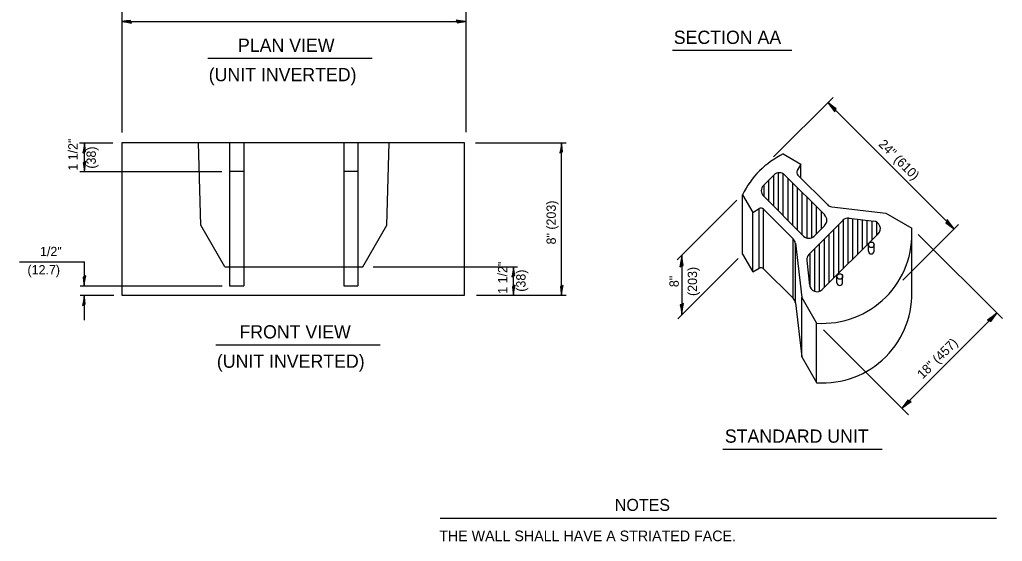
# Model space of a CAD drawing. Extents: x -313 to 1047, y -988 to -455.
# Drawn here: x 10.5 to 207.3, y -710.7 to -606.1 of the extents above; entities that cross this region are included whole.
import ezdxf

# ---------------------------------------------------------------- set-up
doc = ezdxf.new("R2010")
doc.units = 0
for name, color, linetype in [('Design_EX_Roadway Dimensions', 7, 'Continuous'), ('Design_EX_Roadway Notes', 7, 'Continuous'), ('Sheets_General Details', 7, 'Continuous'), ('Topo_Building', 7, 'Continuous')]:
    doc.layers.add(name, color=color, linetype=linetype)

msp = doc.modelspace()

# ---------------------------------------------------------------- linework, layer by layer
at = {"layer": 'Design_EX_Roadway Dimensions'}
for p, q in [((30.89, -579.93), (30.89, -628.69)), ((99.84, -593.62), (99.84, -628.64)), ((30.89, -606.48), (99.84, -606.48)), ((161.47, -633.6), (173.4, -621.67)), ((197.64, -648.03), (172.35, -622.72)), ((22.42, -630.79), (29.15, -630.79)), ((23.42, -636.52), (23.42, -630.79)), ((101.8, -630.79), (119.93, -630.79)), ((119.02, -661.34), (119.02, -630.79)), ((22.51, -636.52), (50.94, -636.52)), ((142.2, -654.22), (154.13, -642.29)), ((187.38, -658.29), (198.55, -647.12)), ((207.31, -666.02), (190.43, -649.12)), ((143.09, -653.33), (143.09, -665.26)), ((10.45, -654.61), (23.42, -654.61)), ((23.42, -659.41), (23.42, -654.61)), ((142.27, -666.08), (154.39, -653.96)), ((81.29, -655.61), (110.18, -655.61)), ((109.4, -661.34), (109.4, -655.61)), ((22.55, -659.41), (51.03, -659.41)), ((22.55, -661.34), (29.33, -661.34)), ((23.42, -666.33), (23.42, -661.34)), ((101.99, -661.34), (119.93, -661.34)), ((206.22, -664.93), (187.17, -683.97)), ((188.48, -685.29), (171.45, -668.25))]:
    msp.add_line(p, q, dxfattribs=at)
for points in [[(32.67, -606.53), (32.63, -606.25), (31.85, -606.35), (30.89, -606.48), (31.94, -606.62), (32.86, -606.8), (32.67, -606.53), (32.63, -606.35), (31.53, -606.48), (32.72, -606.71), (32.53, -606.44), (32.03, -606.48), (32.53, -606.58)], [(98.05, -606.44), (98.09, -606.71), (98.87, -606.62), (99.84, -606.48), (98.78, -606.35), (97.87, -606.16), (98.05, -606.44), (98.09, -606.62), (99.19, -606.48), (98, -606.25), (98.19, -606.53), (98.69, -606.48), (98.19, -606.39)], [(173.82, -624.23), (173.99, -623.96), (173.27, -623.43), (172.35, -622.72), (173.1, -623.7), (173.72, -624.59), (173.82, -624.23), (173.9, -624.02), (172.9, -623.27), (173.68, -624.39), (173.73, -624.06), (173.3, -623.69), (173.63, -624.13)], [(23.38, -632.58), (23.65, -632.53), (23.56, -631.76), (23.42, -630.79), (23.29, -631.85), (23.1, -632.77), (23.38, -632.58), (23.56, -632.53), (23.42, -631.44), (23.19, -632.63), (23.47, -632.44), (23.42, -631.94), (23.33, -632.44)], [(118.93, -632.63), (119.2, -632.58), (119.11, -631.8), (118.97, -630.84), (118.84, -631.89), (118.65, -632.81), (118.93, -632.63), (119.11, -632.58), (118.97, -631.48), (118.74, -632.68), (119.02, -632.49), (118.97, -631.98), (118.88, -632.49)], [(23.47, -634.74), (23.19, -634.78), (23.29, -635.56), (23.42, -636.52), (23.56, -635.47), (23.74, -634.55), (23.47, -634.74), (23.29, -634.78), (23.42, -635.88), (23.65, -634.69), (23.38, -634.87), (23.42, -635.38), (23.52, -634.87)], [(196.18, -646.52), (196, -646.79), (196.73, -647.33), (197.64, -648.03), (196.9, -647.05), (196.27, -646.16), (196.18, -646.52), (196.1, -646.74), (197.1, -647.49), (196.31, -646.36), (196.26, -646.69), (196.69, -647.07), (196.36, -646.62)], [(143.06, -655.44), (143.37, -655.36), (143.24, -654.48), (143.09, -653.33), (142.92, -654.55), (142.73, -655.62), (143.06, -655.44), (143.27, -655.34), (143.09, -654.1), (142.85, -655.46), (143.12, -655.26), (143.08, -654.69), (143, -655.23)], [(23.42, -657.63), (23.15, -657.67), (23.24, -658.45), (23.38, -659.41), (23.52, -658.36), (23.7, -657.44), (23.42, -657.63), (23.24, -657.67), (23.38, -658.77), (23.61, -657.58), (23.33, -657.76), (23.38, -658.27), (23.47, -657.76)], [(109.36, -657.44), (109.63, -657.4), (109.54, -656.62), (109.4, -655.66), (109.27, -656.71), (109.08, -657.63), (109.36, -657.44), (109.54, -657.4), (109.4, -656.3), (109.17, -657.49), (109.45, -657.31), (109.4, -656.8), (109.31, -657.31)], [(109.45, -659.5), (109.17, -659.55), (109.27, -660.33), (109.4, -661.29), (109.54, -660.24), (109.72, -659.32), (109.45, -659.5), (109.27, -659.55), (109.4, -660.65), (109.63, -659.46), (109.36, -659.64), (109.4, -660.14), (109.5, -659.64)], [(119.06, -659.55), (118.79, -659.6), (118.88, -660.38), (119.02, -661.34), (119.16, -660.28), (119.34, -659.37), (119.06, -659.55), (118.88, -659.6), (119.02, -660.7), (119.25, -659.5), (118.97, -659.69), (119.02, -660.19), (119.11, -659.69)], [(23.33, -663.17), (23.61, -663.12), (23.52, -662.34), (23.38, -661.38), (23.24, -662.44), (23.06, -663.35), (23.33, -663.17), (23.52, -663.12), (23.38, -662.02), (23.15, -663.21), (23.42, -663.03), (23.38, -662.52), (23.29, -663.03)], [(143.12, -663.16), (142.8, -663.23), (142.94, -664.12), (143.09, -665.26), (143.25, -664.04), (143.44, -662.97), (143.12, -663.16), (142.91, -663.25), (143.09, -664.49), (143.33, -663.14), (143.06, -663.34), (143.1, -663.91), (143.18, -663.36)], [(204.71, -666.39), (204.98, -666.56), (205.51, -665.84), (206.22, -664.93), (205.24, -665.67), (204.35, -666.29), (204.71, -666.39), (204.92, -666.47), (205.67, -665.47), (204.55, -666.26), (204.88, -666.31), (205.25, -665.88), (204.81, -666.21)], [(188.68, -682.51), (188.4, -682.34), (187.87, -683.06), (187.17, -683.97), (188.15, -683.23), (189.04, -682.61), (188.68, -682.51), (188.46, -682.43), (187.71, -683.43), (188.84, -682.64), (188.51, -682.59), (188.13, -683.02), (188.58, -682.7)]]:
    msp.add_lwpolyline(points, dxfattribs=at)
at = {"layer": 'Design_EX_Roadway Notes'}
msp.add_line((94.68, -706.02), (206.14, -706.02), dxfattribs=at)
at = {"layer": 'Sheets_General Details'}
for p, q in [((48.18, -613.81), (81.09, -613.81)), ((141.26, -612.22), (165.16, -612.22)), ((49.75, -671.26), (82.67, -671.26)), ((151.3, -692.16), (183.26, -692.16))]:
    msp.add_line(p, q, dxfattribs=at)
at = {"layer": 'Topo_Building'}
for p, q in [((30.89, -630.79), (30.89, -661.34)), ((99.56, -630.79), (30.89, -630.79)), ((46.27, -630.79), (46.27, -630.79)), ((46.73, -647.28), (46.27, -630.79)), ((52.5, -630.79), (52.5, -659.41)), ((55.33, -630.79), (55.33, -659.41)), ((75.39, -630.79), (75.39, -659.41)), ((78.23, -630.79), (78.23, -659.41)), ((83.99, -647.28), (84.45, -630.79)), ((84.45, -630.79), (84.45, -630.79)), ((99.56, -661.34), (99.56, -630.79)), ((163.42, -633.01), (166.96, -635.07)), ((166.96, -635.07), (166.23, -636.34)), ((166.96, -637.86), (166.96, -635.07)), ((55.33, -636.52), (52.5, -636.52)), ((78.23, -636.52), (75.39, -636.52)), ((161.58, -637.2), (159.45, -639.32)), ((161.51, -643.48), (161.51, -637.27)), ((162.46, -644.43), (162.46, -636.77)), ((163.42, -645.39), (163.42, -637)), ((171.72, -645.24), (163.67, -637.2)), ((172.26, -643.15), (166.35, -637.25)), ((159.6, -641.57), (159.6, -639.18)), ((160.55, -642.52), (160.55, -638.22)), ((164.37, -646.35), (164.37, -637.89)), ((165.32, -647.3), (165.32, -638.85)), ((155.25, -641.17), (157.31, -644.71)), ((155.25, -653.1), (155.25, -641.17)), ((167.48, -649.47), (159.45, -641.42)), ((166.28, -648.26), (166.28, -639.8)), ((167.23, -649.22), (167.23, -640.75)), ((168.18, -649.86), (168.18, -641.71)), ((169.14, -649.77), (169.14, -642.66)), ((170.09, -648.97), (170.09, -643.62)), ((173.15, -643.58), (183.99, -644.87)), ((157.31, -644.71), (158.58, -643.96)), ((157.31, -656.64), (157.31, -644.71)), ((158.58, -655.89), (158.58, -643.96)), ((165.41, -650), (159.49, -644.1)), ((159.49, -656.03), (159.49, -644.1)), ((171.05, -648.01), (171.05, -644.57)), ((183.99, -644.87), (189.16, -647.86)), ((51.53, -655.61), (46.73, -647.28)), ((46.73, -647.28), (46.73, -647.28)), ((79.19, -655.61), (83.99, -647.28)), ((83.99, -647.28), (83.99, -647.28)), ((175.39, -646.3), (168.54, -653.15)), ((171.72, -647.34), (169.59, -649.47)), ((174.52, -656.9), (174.52, -647.17)), ((175.47, -655.95), (175.47, -646.22)), ((176.43, -655), (176.43, -645.86)), ((176.62, -645.87), (181.56, -646.46)), ((177.38, -654.04), (177.38, -645.96)), ((178.34, -653.1), (178.34, -646.08)), ((179.29, -652.14), (179.29, -646.19)), ((180.24, -651.19), (180.24, -646.3)), ((181.2, -650.24), (181.2, -646.42)), ((182.15, -649.28), (182.15, -646.66)), ((182.43, -649), (171.24, -660.18)), ((172.61, -658.81), (172.61, -649.08)), ((173.56, -657.86), (173.56, -648.12)), ((189.16, -659.78), (189.16, -647.86)), ((165.41, -661.93), (165.41, -650)), ((165.84, -650.9), (167.12, -661.75)), ((165.84, -662.83), (165.84, -650.9)), ((170.7, -660.53), (170.7, -650.99)), ((171.66, -659.76), (171.66, -650.03)), ((180.49, -652.49), (180.49, -651.24)), ((181.61, -652.49), (181.61, -651.24)), ((155.25, -653.1), (157.31, -656.64)), ((168.8, -659.66), (168.8, -652.89)), ((169.75, -660.56), (169.75, -651.94)), ((168.12, -654.37), (168.7, -659.3)), ((51.53, -655.61), (79.19, -655.61)), ((51.53, -655.61), (51.53, -655.61)), ((79.19, -655.61), (79.19, -655.61)), ((157.31, -656.64), (158.58, -655.89)), ((165.41, -661.93), (159.49, -656.03)), ((52.5, -659.41), (55.33, -659.41)), ((75.39, -659.41), (78.23, -659.41)), ((174.17, -658.82), (174.17, -657.57)), ((175.3, -658.82), (175.3, -657.57)), ((30.89, -661.34), (99.56, -661.34)), ((165.84, -662.83), (167.12, -673.68)), ((167.12, -661.75), (170.11, -666.9)), ((167.12, -673.68), (167.12, -661.75)), ((170.11, -678.84), (170.11, -666.9)), ((167.12, -673.68), (170.11, -678.84))]:
    msp.add_line(p, q, dxfattribs=at)
for centre in [(181.05, -651.23), (174.74, -657.56)]:
    msp.add_circle(centre, 0.559, dxfattribs=at)
for centre, radius, start, end in [((171.31, -649.06), 17.89, 116.1482, 153.8333), ((162.62, -638.26), 1.49, 45, 135), ((166.87, -636.72), 0.746, 149.9314, 225), ((160.5, -640.37), 1.49, 135, 225), ((173.31, -642.1), 1.49, 225, 263.2125), ((158.95, -644.61), 0.746, 45, 120.3236), ((170.66, -646.29), 1.49, 315, 45), ((176.44, -647.35), 1.49, 83.2381, 135), ((181.38, -647.94), 1.49, 315, 83.2032), ((168.54, -648.41), 1.49, 225, 315), ((171.3, -649.07), 17.89, 266.1772, 3.8626), ((164.35, -651.07), 1.49, 6.7875, 45), ((169.6, -654.2), 1.49, 135, 186.7619), ((181.06, -652.49), 0.563, 180, 0), ((158.95, -656.56), 0.746, 45, 120.3236), ((170.19, -659.13), 1.49, 186.7968, 315), ((174.74, -658.81), 0.559, 180.7363, 359.2578), ((171.3, -661), 17.89, 266.1772, 3.8626), ((164.35, -662.98), 1.49, 6.7875, 45)]:
    msp.add_arc(centre, radius, start, end, dxfattribs=at)

# ---------------------------------------------------------------- texts
at = {"layer": 'Design_EX_Roadway Dimensions'}
for s, rotation, p in [('1 1/2"', 90, (22.05, -636.36)), ('(38)', 90, (25.71, -635.95)), ('24" (610)', 314.9731, (182.37, -631.2)), ('8" (203)', 90, (117.86, -651.14)), ('1 1/2"', 90, (108.13, -661.03)), ('(38)', 90, (111.79, -660.62)), ('(203)', 90, (146.15, -661.47)), ('8"', 90, (142.48, -659.7)), ('18" (457)', 44.9903, (191.35, -678.24))]:
    msp.add_text(s, height=1.865, rotation=rotation, dxfattribs=at).set_placement(p)
for s, p in [('1/2"', (14.53, -653.49)), ('(12.7)', (12.02, -657.15))]:
    msp.add_text(s, height=1.865, dxfattribs=at).set_placement(p)
at = {"layer": 'Design_EX_Roadway Notes'}
for s, height, p in [('NOTES', 2.4, (129.68, -704.55)), ('THE WALL SHALL HAVE A STRIATED FACE.', 2.1333, (94.5, -710.63))]:
    msp.add_text(s, height=height, dxfattribs=at).set_placement(p)
at = {"layer": 'Sheets_General Details'}
for s, height, p in [('SECTION AA', 2.656, (141.49, -610.95)), ('PLAN VIEW', 2.656, (54.19, -612.54)), ('(UNIT INVERTED)', 2.6564, (48.33, -618.43)), ('FRONT VIEW', 2.656, (54.48, -669.99)), ('(UNIT INVERTED)', 2.6564, (49.96, -675.87)), ('STANDARD UNIT', 2.6564, (151.72, -690.89))]:
    msp.add_text(s, height=height, dxfattribs=at).set_placement(p)

doc.saveas('drawing.dxf')
